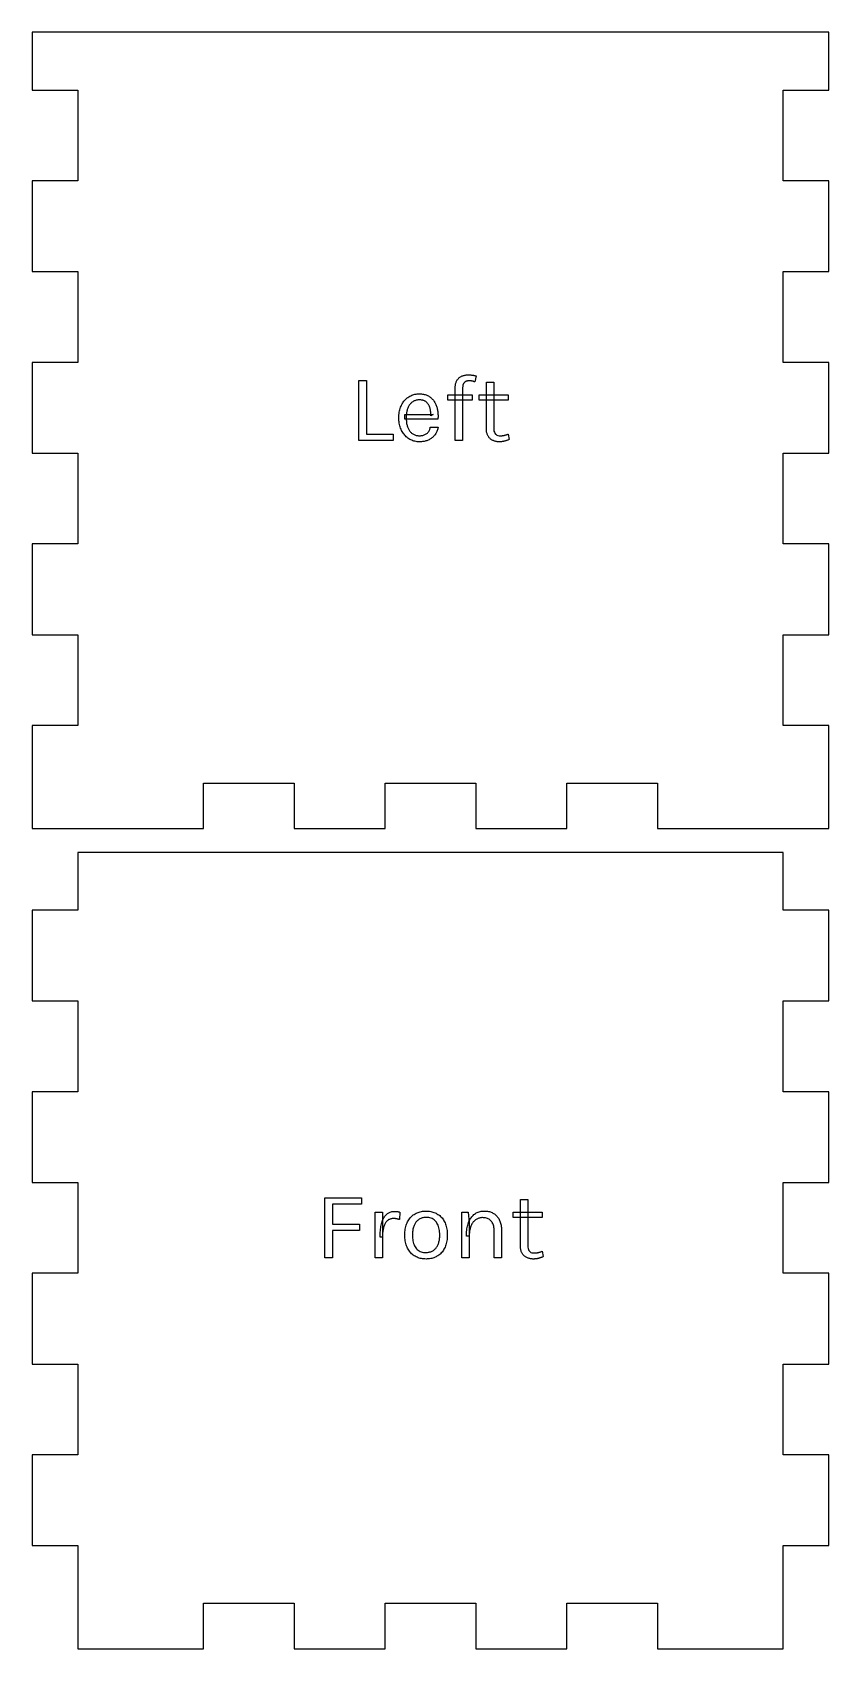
# Model space of a CAD drawing. Header units: millimetres. Extents: x 0 to 306, y 0 to 203.
# Drawn here: x 0 to 100, y 0 to 203 of the extents above; entities that cross this region are included whole.
import ezdxf

# ---------------------------------------------------------------- set-up
doc = ezdxf.new("R2010")
doc.units = ezdxf.units.MM
doc.layers.get('0').update_dxf_attribs({"linetype": 'CONTINUOUS'})

msp = doc.modelspace()

# ---------------------------------------------------------------- linework, layer by layer
for p, q in [((5.7, 203), (0, 203)), ((0, 203), (0, 195.75)), ((94.3, 203), (5.7, 203)), ((100, 203), (94.3, 203)), ((100, 195.75), (100, 203)), ((0, 195.75), (5.7, 195.75)), ((5.7, 195.75), (5.7, 184.35)), ((94.3, 184.35), (94.3, 195.75)), ((94.3, 195.75), (100, 195.75)), ((5.7, 184.35), (0, 184.35)), ((0, 184.35), (0, 172.949)), ((100, 184.35), (94.3, 184.35)), ((100, 172.949), (100, 184.35)), ((0, 172.949), (5.7, 172.949)), ((5.7, 172.949), (5.7, 161.55)), ((94.3, 161.55), (94.3, 172.949)), ((94.3, 172.949), (100, 172.949)), ((5.7, 161.55), (0, 161.55)), ((0, 161.55), (0, 150.149)), ((100, 161.55), (94.3, 161.55)), ((100, 150.149), (100, 161.55)), ((41.015, 159.252), (41.951, 159.252)), ((41.015, 151.716), (41.015, 159.252)), ((41.015, 159.252), (41.015, 159.252)), ((41.951, 159.252), (41.951, 152.532)), ((53.099, 158.34), (53.101, 158.452)), ((53.099, 151.716), (53.099, 158.34)), ((53.101, 158.452), (53.108, 158.559)), ((53.108, 158.559), (53.119, 158.663)), ((53.119, 158.663), (53.134, 158.762)), ((53.134, 158.762), (53.154, 158.858)), ((53.154, 158.858), (53.178, 158.949)), ((53.178, 158.949), (53.206, 159.036)), ((53.206, 159.036), (53.239, 159.119)), ((53.239, 159.119), (53.276, 159.198)), ((53.276, 159.198), (53.318, 159.273)), ((53.318, 159.273), (53.363, 159.343)), ((53.363, 159.343), (53.412, 159.41)), ((53.412, 159.41), (53.463, 159.473)), ((53.463, 159.473), (53.517, 159.533)), ((53.517, 159.533), (53.575, 159.588)), ((53.575, 159.588), (53.635, 159.64)), ((53.635, 159.64), (53.698, 159.688)), ((53.698, 159.688), (53.764, 159.732)), ((53.764, 159.732), (53.834, 159.773)), ((53.834, 159.773), (53.906, 159.81)), ((53.906, 159.81), (53.981, 159.843)), ((53.981, 159.843), (54.057, 159.872)), ((54.036, 158.4), (54.035, 158.328)), ((54.04, 158.469), (54.036, 158.4)), ((54.046, 158.535), (54.04, 158.469)), ((54.055, 158.597), (54.046, 158.535)), ((54.066, 158.656), (54.055, 158.597)), ((54.057, 159.872), (54.135, 159.898)), ((54.08, 158.711), (54.066, 158.656)), ((54.097, 158.763), (54.08, 158.711)), ((54.116, 158.811), (54.097, 158.763)), ((54.137, 158.856), (54.116, 158.811)), ((54.135, 159.898), (54.215, 159.921)), ((54.161, 158.898), (54.137, 158.856)), ((54.187, 158.936), (54.161, 158.898)), ((54.214, 158.972), (54.187, 158.936)), ((54.243, 159.005), (54.214, 158.972)), ((54.215, 159.921), (54.297, 159.94)), ((54.272, 159.036), (54.243, 159.005)), ((54.303, 159.064), (54.272, 159.036)), ((54.297, 159.94), (54.38, 159.956)), ((54.336, 159.09), (54.303, 159.064)), ((54.37, 159.113), (54.336, 159.09)), ((54.405, 159.134), (54.37, 159.113)), ((54.38, 159.956), (54.465, 159.968)), ((54.441, 159.152), (54.405, 159.134)), ((54.479, 159.168), (54.441, 159.152)), ((54.465, 159.968), (54.552, 159.977)), ((54.517, 159.181), (54.479, 159.168)), ((54.556, 159.194), (54.517, 159.181)), ((54.552, 159.977), (54.641, 159.982)), ((54.594, 159.204), (54.556, 159.194)), ((54.633, 159.214), (54.594, 159.204)), ((54.671, 159.222), (54.633, 159.214)), ((54.641, 159.982), (54.731, 159.984)), ((54.709, 159.228), (54.671, 159.222)), ((54.748, 159.233), (54.709, 159.228)), ((54.731, 159.984), (54.731, 159.984)), ((54.731, 159.984), (54.78, 159.983)), ((54.786, 159.237), (54.748, 159.233)), ((54.78, 159.983), (54.83, 159.982)), ((54.825, 159.239), (54.786, 159.237)), ((54.863, 159.24), (54.825, 159.239)), ((54.83, 159.982), (54.879, 159.98)), ((54.896, 159.239), (54.863, 159.24)), ((54.863, 159.24), (54.863, 159.24)), ((54.879, 159.98), (54.929, 159.978)), ((54.928, 159.238), (54.896, 159.239)), ((54.962, 159.236), (54.928, 159.238)), ((54.929, 159.978), (54.979, 159.975)), ((54.995, 159.234), (54.962, 159.236)), ((54.979, 159.975), (55.029, 159.971)), ((55.029, 159.231), (54.995, 159.234)), ((55.029, 159.971), (55.08, 159.966)), ((55.063, 159.227), (55.029, 159.231)), ((55.097, 159.222), (55.063, 159.227)), ((55.08, 159.966), (55.13, 159.961)), ((55.132, 159.217), (55.097, 159.222)), ((55.13, 159.961), (55.181, 159.954)), ((55.167, 159.21), (55.132, 159.217)), ((55.202, 159.204), (55.167, 159.21)), ((55.181, 159.954), (55.232, 159.948)), ((55.237, 159.196), (55.202, 159.204)), ((55.232, 159.948), (55.283, 159.94)), ((55.273, 159.188), (55.237, 159.196)), ((55.308, 159.179), (55.273, 159.188)), ((55.283, 159.94), (55.334, 159.932)), ((55.344, 159.169), (55.308, 159.179)), ((55.334, 159.932), (55.385, 159.923)), ((55.38, 159.159), (55.344, 159.169)), ((55.415, 159.147), (55.38, 159.159)), ((55.385, 159.923), (55.436, 159.913)), ((55.451, 159.136), (55.415, 159.147)), ((55.436, 159.913), (55.486, 159.903)), ((55.487, 159.123), (55.451, 159.136)), ((55.486, 159.903), (55.537, 159.891)), ((55.523, 159.11), (55.487, 159.123)), ((55.559, 159.096), (55.523, 159.11)), ((55.537, 159.891), (55.588, 159.88)), ((55.739, 159.84), (55.559, 159.096)), ((55.588, 159.88), (55.638, 159.867)), ((55.638, 159.867), (55.689, 159.854)), ((55.689, 159.854), (55.739, 159.84)), ((55.739, 159.84), (55.739, 159.84)), ((57.017, 153.192), (57.017, 159.048)), ((57.017, 159.048), (57.941, 159.048)), ((57.941, 159.048), (57.941, 153.216)), ((46.361, 156.192), (46.431, 156.324)), ((46.431, 156.324), (46.505, 156.45)), ((46.505, 156.45), (46.585, 156.57)), ((46.585, 156.57), (46.67, 156.684)), ((46.67, 156.684), (46.759, 156.791)), ((46.759, 156.791), (46.854, 156.892)), ((46.854, 156.892), (46.953, 156.986)), ((46.953, 156.986), (47.058, 157.075)), ((47.058, 157.075), (47.167, 157.157)), ((47.167, 157.157), (47.282, 157.233)), ((47.282, 157.233), (47.401, 157.302)), ((47.401, 157.302), (47.523, 157.363)), ((47.499, 156.372), (47.437, 156.304)), ((47.564, 156.438), (47.499, 156.372)), ((47.523, 157.363), (47.648, 157.418)), ((47.632, 156.499), (47.564, 156.438)), ((47.705, 156.558), (47.632, 156.499)), ((47.648, 157.418), (47.776, 157.465)), ((47.781, 156.611), (47.705, 156.558)), ((47.776, 157.465), (47.908, 157.505)), ((47.861, 156.659), (47.781, 156.611)), ((47.944, 156.701), (47.861, 156.659)), ((47.908, 157.505), (48.043, 157.538)), ((48.031, 156.738), (47.944, 156.701)), ((48.122, 156.769), (48.031, 156.738)), ((48.043, 157.538), (48.182, 157.563)), ((48.216, 156.794), (48.122, 156.769)), ((48.182, 157.563), (48.324, 157.581)), ((48.314, 156.814), (48.216, 156.794)), ((48.415, 156.828), (48.314, 156.814)), ((48.324, 157.581), (48.469, 157.592)), ((48.52, 156.837), (48.415, 156.828)), ((48.469, 157.592), (48.617, 157.596)), ((48.629, 156.84), (48.52, 156.837)), ((48.617, 157.596), (48.617, 157.596)), ((48.617, 157.596), (48.746, 157.593)), ((48.715, 156.838), (48.629, 156.84)), ((48.629, 156.84), (48.629, 156.84)), ((48.798, 156.832), (48.715, 156.838)), ((48.746, 157.593), (48.871, 157.585)), ((48.878, 156.823), (48.798, 156.832)), ((48.871, 157.585), (48.992, 157.572)), ((48.954, 156.811), (48.878, 156.823)), ((49.028, 156.795), (48.954, 156.811)), ((48.992, 157.572), (49.109, 157.553)), ((49.098, 156.775), (49.028, 156.795)), ((49.166, 156.751), (49.098, 156.775)), ((49.109, 157.553), (49.223, 157.53)), ((49.23, 156.724), (49.166, 156.751)), ((49.223, 157.53), (49.333, 157.501)), ((49.291, 156.694), (49.23, 156.724)), ((49.349, 156.66), (49.291, 156.694)), ((49.333, 157.501), (49.439, 157.466)), ((49.404, 156.622), (49.349, 156.66)), ((49.457, 156.583), (49.404, 156.622)), ((49.439, 157.466), (49.541, 157.427)), ((49.507, 156.541), (49.457, 156.583)), ((49.554, 156.497), (49.507, 156.541)), ((49.541, 157.427), (49.639, 157.382)), ((49.599, 156.45), (49.554, 156.497)), ((49.642, 156.401), (49.599, 156.45)), ((49.639, 157.382), (49.733, 157.332)), ((49.682, 156.35), (49.642, 156.401)), ((49.72, 156.297), (49.682, 156.35)), ((49.733, 157.332), (49.824, 157.277)), ((49.824, 157.277), (49.911, 157.219)), ((49.911, 157.219), (49.994, 157.156)), ((49.994, 157.156), (50.074, 157.091)), ((50.074, 157.091), (50.15, 157.021)), ((50.15, 157.021), (50.223, 156.948)), ((50.223, 156.948), (50.292, 156.871)), ((50.292, 156.871), (50.357, 156.79)), ((50.357, 156.79), (50.419, 156.706)), ((50.419, 156.706), (50.477, 156.618)), ((50.477, 156.618), (50.532, 156.526)), ((50.532, 156.526), (50.583, 156.433)), ((50.583, 156.433), (50.631, 156.337)), ((50.631, 156.337), (50.675, 156.239)), ((52.163, 156.804), (52.163, 157.452)), ((52.163, 157.452), (55.223, 157.452)), ((55.223, 156.804), (52.163, 156.804)), ((54.035, 158.328), (54.035, 158.328)), ((54.035, 158.328), (54.035, 151.716)), ((55.223, 157.452), (55.223, 156.804)), ((55.223, 156.804), (55.223, 156.804)), ((56.093, 156.804), (56.093, 157.452)), ((56.093, 157.452), (59.753, 157.452)), ((59.753, 156.804), (56.093, 156.804)), ((59.753, 157.452), (59.753, 156.804)), ((59.753, 156.804), (59.753, 156.804)), ((46.025, 154.572), (46.028, 154.757)), ((46.028, 154.397), (46.025, 154.572)), ((46.025, 154.572), (46.025, 154.572)), ((46.028, 154.757), (46.038, 154.938)), ((46.039, 154.227), (46.028, 154.397)), ((46.038, 154.938), (46.055, 155.113)), ((46.055, 155.113), (46.079, 155.283)), ((46.079, 155.283), (46.109, 155.448)), ((46.109, 155.448), (46.146, 155.607)), ((46.146, 155.607), (46.19, 155.761)), ((46.19, 155.761), (46.24, 155.91)), ((46.24, 155.91), (46.297, 156.053)), ((46.297, 156.053), (46.361, 156.192)), ((46.781, 154.428), (46.781, 155.004)), ((46.781, 155.004), (50.315, 155.004)), ((50.933, 154.428), (46.781, 154.428)), ((46.963, 154.93), (46.961, 154.824)), ((46.961, 154.824), (46.961, 154.824)), ((46.961, 154.824), (46.961, 154.44)), ((46.961, 154.44), (46.963, 154.321)), ((46.968, 155.034), (46.963, 154.93)), ((46.963, 154.321), (46.968, 154.205)), ((46.978, 155.137), (46.968, 155.034)), ((46.991, 155.239), (46.978, 155.137)), ((47.008, 155.339), (46.991, 155.239)), ((47.028, 155.437), (47.008, 155.339)), ((47.052, 155.534), (47.028, 155.437)), ((47.08, 155.63), (47.052, 155.534)), ((47.112, 155.724), (47.08, 155.63)), ((47.147, 155.817), (47.112, 155.724)), ((47.186, 155.907), (47.147, 155.817)), ((47.229, 155.993), (47.186, 155.907)), ((47.275, 156.076), (47.229, 155.993)), ((47.326, 156.155), (47.275, 156.076)), ((47.38, 156.231), (47.326, 156.155)), ((47.437, 156.304), (47.38, 156.231)), ((49.755, 156.241), (49.72, 156.297)), ((49.787, 156.183), (49.755, 156.241)), ((49.817, 156.123), (49.787, 156.183)), ((49.845, 156.062), (49.817, 156.123)), ((49.872, 155.999), (49.845, 156.062)), ((49.896, 155.936), (49.872, 155.999)), ((49.918, 155.871), (49.896, 155.936)), ((49.939, 155.806), (49.918, 155.871)), ((49.957, 155.739), (49.939, 155.806)), ((49.973, 155.671), (49.957, 155.739)), ((49.988, 155.602), (49.973, 155.671)), ((50, 155.532), (49.988, 155.602)), ((50.011, 155.461), (50, 155.532)), ((50.02, 155.39), (50.011, 155.461)), ((50.027, 155.319), (50.02, 155.39)), ((50.034, 155.248), (50.027, 155.319)), ((50.038, 155.178), (50.034, 155.248)), ((50.041, 155.107), (50.038, 155.178)), ((50.315, 155.004), (50.039, 154.824)), ((50.039, 154.824), (50.042, 154.894)), ((50.043, 155.036), (50.041, 155.107)), ((50.042, 154.894), (50.043, 154.965)), ((50.043, 154.965), (50.043, 155.036)), ((50.675, 156.239), (50.716, 156.138)), ((50.716, 156.138), (50.754, 156.035)), ((50.754, 156.035), (50.788, 155.93)), ((50.788, 155.93), (50.819, 155.823)), ((50.819, 155.823), (50.846, 155.713)), ((50.846, 155.713), (50.87, 155.601)), ((50.87, 155.601), (50.891, 155.487)), ((50.891, 155.487), (50.908, 155.372)), ((50.908, 155.372), (50.922, 155.257)), ((50.922, 155.257), (50.933, 155.141)), ((50.933, 155.141), (50.941, 155.024)), ((50.941, 154.548), (50.933, 154.428)), ((50.933, 154.428), (50.933, 154.428)), ((50.941, 155.024), (50.946, 154.906)), ((50.946, 154.668), (50.941, 154.548)), ((50.946, 154.906), (50.947, 154.788)), ((50.947, 154.788), (50.946, 154.668)), ((41.951, 152.532), (45.311, 152.532)), ((45.311, 152.532), (45.311, 151.716)), ((46.056, 154.061), (46.039, 154.227)), ((46.079, 153.899), (46.056, 154.061)), ((46.11, 153.741), (46.079, 153.899)), ((46.147, 153.587), (46.11, 153.741)), ((46.191, 153.437), (46.147, 153.587)), ((46.242, 153.291), (46.191, 153.437)), ((46.3, 153.149), (46.242, 153.291)), ((46.364, 153.012), (46.3, 153.149)), ((46.434, 152.879), (46.364, 153.012)), ((46.509, 152.752), (46.434, 152.879)), ((46.59, 152.632), (46.509, 152.752)), ((46.675, 152.517), (46.59, 152.632)), ((46.764, 152.408), (46.675, 152.517)), ((46.859, 152.305), (46.764, 152.408)), ((46.959, 152.208), (46.859, 152.305)), ((46.968, 154.205), (46.977, 154.091)), ((46.977, 154.091), (46.99, 153.98)), ((46.99, 153.98), (47.007, 153.871)), ((47.007, 153.871), (47.027, 153.765)), ((47.027, 153.765), (47.051, 153.661)), ((47.051, 153.661), (47.078, 153.56)), ((47.078, 153.56), (47.109, 153.462)), ((47.109, 153.462), (47.144, 153.366)), ((47.144, 153.366), (47.182, 153.273)), ((47.182, 153.273), (47.225, 153.184)), ((47.225, 153.184), (47.27, 153.099)), ((47.27, 153.099), (47.32, 153.018)), ((47.32, 153.018), (47.373, 152.941)), ((47.373, 152.941), (47.429, 152.868)), ((47.429, 152.868), (47.49, 152.799)), ((47.49, 152.799), (47.554, 152.734)), ((47.554, 152.734), (47.622, 152.673)), ((47.622, 152.673), (47.693, 152.616)), ((47.693, 152.616), (47.768, 152.563)), ((47.768, 152.563), (47.847, 152.516)), ((47.847, 152.516), (47.93, 152.475)), ((47.93, 152.475), (48.017, 152.439)), ((48.017, 152.439), (48.107, 152.409)), ((48.107, 152.409), (48.201, 152.384)), ((48.201, 152.384), (48.299, 152.364)), ((48.299, 152.364), (48.401, 152.351)), ((48.401, 152.351), (48.507, 152.342)), ((48.507, 152.342), (48.617, 152.34)), ((48.617, 152.34), (48.727, 152.342)), ((48.617, 152.34), (48.617, 152.34)), ((48.727, 152.342), (48.832, 152.35)), ((48.832, 152.35), (48.934, 152.364)), ((48.934, 152.364), (49.032, 152.383)), ((49.032, 152.383), (49.126, 152.407)), ((49.126, 152.407), (49.215, 152.437)), ((49.215, 152.437), (49.301, 152.472)), ((49.301, 152.472), (49.383, 152.512)), ((49.383, 152.512), (49.461, 152.558)), ((49.461, 152.558), (49.535, 152.61)), ((49.535, 152.61), (49.604, 152.666)), ((49.604, 152.666), (49.668, 152.728)), ((49.668, 152.728), (49.726, 152.795)), ((49.726, 152.795), (49.778, 152.867)), ((49.778, 152.867), (49.825, 152.944)), ((49.825, 152.944), (49.865, 153.026)), ((49.865, 153.026), (49.901, 153.114)), ((49.901, 153.114), (49.931, 153.207)), ((49.931, 153.207), (49.955, 153.305)), ((49.955, 153.305), (49.973, 153.408)), ((49.973, 153.408), (49.973, 153.408)), ((49.973, 153.408), (50.945, 153.408)), ((50.403, 152.27), (50.331, 152.197)), ((50.472, 152.346), (50.403, 152.27)), ((50.537, 152.427), (50.472, 152.346)), ((50.598, 152.51), (50.537, 152.427)), ((50.655, 152.597), (50.598, 152.51)), ((50.707, 152.688), (50.655, 152.597)), ((50.755, 152.781), (50.707, 152.688)), ((50.798, 152.877), (50.755, 152.781)), ((50.837, 152.977), (50.798, 152.877)), ((50.87, 153.08), (50.837, 152.977)), ((50.9, 153.186), (50.87, 153.08)), ((50.925, 153.295), (50.9, 153.186)), ((50.945, 153.408), (50.925, 153.295)), ((57.019, 153.085), (57.017, 153.192)), ((57.017, 153.192), (57.017, 153.192)), ((57.026, 152.983), (57.019, 153.085)), ((57.036, 152.884), (57.026, 152.983)), ((57.052, 152.788), (57.036, 152.884)), ((57.071, 152.697), (57.052, 152.788)), ((57.095, 152.608), (57.071, 152.697)), ((57.123, 152.524), (57.095, 152.608)), ((57.155, 152.443), (57.123, 152.524)), ((57.192, 152.365), (57.155, 152.443)), ((57.233, 152.292), (57.192, 152.365)), ((57.278, 152.221), (57.233, 152.292)), ((57.941, 153.216), (57.949, 153.047)), ((57.949, 153.047), (57.974, 152.896)), ((57.974, 152.896), (58.016, 152.763)), ((58.016, 152.763), (58.073, 152.647)), ((58.073, 152.647), (58.148, 152.55)), ((58.148, 152.55), (58.239, 152.47)), ((58.239, 152.47), (58.347, 152.408)), ((58.347, 152.408), (58.471, 152.363)), ((58.471, 152.363), (58.612, 152.336)), ((58.612, 152.336), (58.769, 152.328)), ((58.769, 152.328), (58.769, 152.328)), ((58.769, 152.328), (58.818, 152.328)), ((58.818, 152.328), (58.867, 152.33)), ((58.867, 152.33), (58.915, 152.332)), ((58.915, 152.332), (58.963, 152.336)), ((58.963, 152.336), (59.011, 152.341)), ((59.011, 152.341), (59.059, 152.347)), ((59.059, 152.347), (59.106, 152.354)), ((59.106, 152.354), (59.153, 152.362)), ((59.153, 152.362), (59.2, 152.371)), ((59.2, 152.371), (59.246, 152.382)), ((59.246, 152.382), (59.293, 152.393)), ((59.293, 152.393), (59.341, 152.405)), ((59.341, 152.405), (59.39, 152.419)), ((59.39, 152.419), (59.44, 152.433)), ((59.44, 152.433), (59.491, 152.449)), ((59.491, 152.449), (59.544, 152.466)), ((59.544, 152.466), (59.597, 152.484)), ((59.597, 152.484), (59.652, 152.503)), ((59.652, 152.503), (59.708, 152.523)), ((59.708, 152.523), (59.765, 152.544)), ((59.765, 152.544), (59.765, 152.544)), ((59.765, 152.544), (59.897, 151.872)), ((45.311, 151.716), (41.015, 151.716)), ((47.064, 152.117), (46.959, 152.208)), ((47.173, 152.032), (47.064, 152.117)), ((47.288, 151.953), (47.173, 152.032)), ((47.407, 151.88), (47.288, 151.953)), ((47.528, 151.815), (47.407, 151.88)), ((47.653, 151.758), (47.528, 151.815)), ((47.781, 151.709), (47.653, 151.758)), ((47.913, 151.667), (47.781, 151.709)), ((48.047, 151.633), (47.913, 151.667)), ((48.185, 151.606), (48.047, 151.633)), ((48.326, 151.587), (48.185, 151.606)), ((48.47, 151.575), (48.326, 151.587)), ((48.617, 151.572), (48.47, 151.575)), ((48.739, 151.574), (48.617, 151.572)), ((48.617, 151.572), (48.617, 151.572)), ((48.617, 151.572), (48.617, 151.572)), ((48.859, 151.58), (48.739, 151.574)), ((48.976, 151.592), (48.859, 151.58)), ((49.091, 151.607), (48.976, 151.592)), ((49.203, 151.627), (49.091, 151.607)), ((49.313, 151.652), (49.203, 151.627)), ((49.42, 151.68), (49.313, 151.652)), ((49.525, 151.714), (49.42, 151.68)), ((49.627, 151.751), (49.525, 151.714)), ((49.727, 151.794), (49.627, 151.751)), ((49.824, 151.84), (49.727, 151.794)), ((49.917, 151.89), (49.824, 151.84)), ((50.007, 151.944), (49.917, 151.89)), ((50.093, 152.001), (50.007, 151.944)), ((50.175, 152.063), (50.093, 152.001)), ((50.255, 152.128), (50.175, 152.063)), ((50.331, 152.197), (50.255, 152.128)), ((54.035, 151.716), (53.099, 151.716)), ((54.035, 151.716), (54.035, 151.716)), ((57.326, 152.155), (57.278, 152.221)), ((57.377, 152.092), (57.326, 152.155)), ((57.431, 152.032), (57.377, 152.092)), ((57.488, 151.977), (57.431, 152.032)), ((57.548, 151.924), (57.488, 151.977)), ((57.612, 151.876), (57.548, 151.924)), ((57.678, 151.831), (57.612, 151.876)), ((57.748, 151.789), (57.678, 151.831)), ((57.821, 151.752), (57.748, 151.789)), ((57.896, 151.717), (57.821, 151.752)), ((57.974, 151.687), (57.896, 151.717)), ((58.053, 151.66), (57.974, 151.687)), ((58.134, 151.636), (58.053, 151.66)), ((58.217, 151.617), (58.134, 151.636)), ((58.302, 151.6), (58.217, 151.617)), ((58.389, 151.588), (58.302, 151.6)), ((58.478, 151.579), (58.389, 151.588)), ((58.568, 151.573), (58.478, 151.579)), ((58.661, 151.572), (58.568, 151.573)), ((58.661, 151.572), (58.661, 151.572)), ((58.726, 151.572), (58.661, 151.572)), ((58.661, 151.572), (58.661, 151.572)), ((58.79, 151.575), (58.726, 151.572)), ((58.854, 151.579), (58.79, 151.575)), ((58.917, 151.585), (58.854, 151.579)), ((58.98, 151.593), (58.917, 151.585)), ((59.042, 151.602), (58.98, 151.593)), ((59.104, 151.613), (59.042, 151.602)), ((59.166, 151.625), (59.104, 151.613)), ((59.227, 151.64), (59.166, 151.625)), ((59.288, 151.656), (59.227, 151.64)), ((59.349, 151.673), (59.288, 151.656)), ((59.409, 151.691), (59.349, 151.673)), ((59.47, 151.71), (59.409, 151.691)), ((59.531, 151.73), (59.47, 151.71)), ((59.592, 151.752), (59.531, 151.73)), ((59.653, 151.774), (59.592, 151.752)), ((59.714, 151.797), (59.653, 151.774)), ((59.775, 151.821), (59.714, 151.797)), ((59.836, 151.846), (59.775, 151.821)), ((59.897, 151.872), (59.836, 151.846)), ((0, 150.149), (5.7, 150.149)), ((5.7, 150.149), (5.7, 138.75)), ((94.3, 138.75), (94.3, 150.149)), ((94.3, 150.149), (100, 150.149)), ((5.7, 138.75), (0, 138.75)), ((0, 138.75), (0, 127.35)), ((100, 138.75), (94.3, 138.75)), ((100, 127.35), (100, 138.75)), ((0, 127.35), (5.7, 127.35)), ((5.7, 127.35), (5.7, 115.949)), ((94.3, 115.949), (94.3, 127.35)), ((94.3, 127.35), (100, 127.35)), ((5.7, 115.949), (0, 115.949)), ((0, 115.949), (0, 108.699)), ((100, 115.949), (94.3, 115.949)), ((100, 108.699), (100, 115.949)), ((0, 108.699), (0, 103)), ((21.5, 103), (21.5, 108.699)), ((21.5, 108.699), (32.9, 108.699)), ((32.9, 108.699), (32.9, 103)), ((44.3, 103), (44.3, 108.699)), ((44.3, 108.699), (55.7, 108.699)), ((55.7, 108.699), (55.7, 103)), ((67.1, 103), (67.1, 108.699)), ((67.1, 108.699), (78.5, 108.699)), ((78.5, 108.699), (78.5, 103)), ((100, 103), (100, 108.699)), ((0, 103), (5.7, 103)), ((5.7, 103), (21.5, 103)), ((32.9, 103), (44.3, 103)), ((55.7, 103), (67.1, 103)), ((78.5, 103), (94.3, 103)), ((94.3, 103), (100, 103)), ((94.3, 100), (5.7, 100)), ((5.7, 100), (5.7, 92.75)), ((94.3, 92.75), (94.3, 100)), ((5.7, 92.75), (0, 92.75)), ((0, 92.75), (0, 81.35)), ((100, 92.75), (94.3, 92.75)), ((100, 81.35), (100, 92.75)), ((0, 81.35), (5.7, 81.35)), ((5.7, 81.35), (5.7, 69.949)), ((94.3, 69.949), (94.3, 81.35)), ((94.3, 81.35), (100, 81.35)), ((5.7, 69.949), (0, 69.949)), ((0, 69.949), (0, 58.55)), ((100, 69.949), (94.3, 69.949)), ((100, 58.55), (100, 69.949)), ((0, 58.55), (5.7, 58.55)), ((5.7, 58.55), (5.7, 47.149)), ((94.3, 47.149), (94.3, 58.55)), ((94.3, 58.55), (100, 58.55)), ((36.743, 49.082), (36.743, 56.618)), ((36.743, 56.618), (41.327, 56.618)), ((41.327, 55.814), (37.679, 55.814)), ((37.679, 55.814), (37.679, 53.306)), ((41.327, 56.618), (41.327, 55.814)), ((43.031, 49.082), (43.031, 54.83)), ((43.031, 54.83), (43.967, 54.83)), ((43.967, 54.83), (43.967, 49.082)), ((44.856, 54.797), (44.953, 54.836)), ((44.953, 54.836), (45.054, 54.868)), ((45.054, 54.868), (45.158, 54.893)), ((45.158, 54.893), (45.265, 54.911)), ((45.265, 54.911), (45.376, 54.922)), ((45.376, 54.922), (45.491, 54.926)), ((45.491, 54.926), (45.491, 54.926)), ((45.491, 54.926), (45.529, 54.925)), ((45.529, 54.925), (45.566, 54.925)), ((45.566, 54.925), (45.603, 54.923)), ((45.603, 54.923), (45.639, 54.921)), ((45.639, 54.921), (45.675, 54.919)), ((45.675, 54.919), (45.71, 54.916)), ((45.71, 54.916), (45.744, 54.912)), ((45.744, 54.912), (45.777, 54.908)), ((45.777, 54.908), (45.81, 54.904)), ((45.81, 54.904), (45.842, 54.899)), ((45.842, 54.899), (45.874, 54.893)), ((45.874, 54.893), (45.906, 54.887)), ((45.906, 54.887), (45.938, 54.88)), ((45.938, 54.88), (45.97, 54.873)), ((45.97, 54.873), (46.002, 54.865)), ((46.002, 54.865), (46.034, 54.856)), ((46.034, 54.856), (46.066, 54.848)), ((46.066, 54.848), (46.098, 54.838)), ((46.098, 54.838), (46.131, 54.828)), ((46.163, 54.818), (46.103, 53.894)), ((46.131, 54.828), (46.163, 54.818)), ((46.163, 54.818), (46.163, 54.818)), ((48.445, 54.794), (48.578, 54.838)), ((48.578, 54.838), (48.714, 54.876)), ((48.714, 54.876), (48.853, 54.907)), ((48.853, 54.907), (48.996, 54.931)), ((48.996, 54.931), (49.142, 54.948)), ((49.142, 54.948), (49.292, 54.958)), ((49.292, 54.958), (49.445, 54.962)), ((49.445, 54.962), (49.445, 54.962)), ((49.445, 54.962), (49.597, 54.958)), ((49.597, 54.958), (49.746, 54.948)), ((49.746, 54.948), (49.891, 54.931)), ((49.891, 54.931), (50.033, 54.907)), ((50.033, 54.907), (50.172, 54.876)), ((50.172, 54.876), (50.307, 54.838)), ((50.307, 54.838), (50.439, 54.794)), ((53.927, 49.082), (53.927, 54.818)), ((53.927, 54.818), (54.731, 54.818)), ((54.731, 54.818), (54.863, 53.498)), ((55.862, 54.778), (55.979, 54.827)), ((55.979, 54.827), (56.1, 54.868)), ((56.1, 54.868), (56.225, 54.902)), ((56.225, 54.902), (56.355, 54.928)), ((56.355, 54.928), (56.489, 54.947)), ((56.489, 54.947), (56.628, 54.958)), ((56.628, 54.958), (56.771, 54.962)), ((56.771, 54.962), (56.771, 54.962)), ((56.771, 54.962), (56.905, 54.959)), ((56.905, 54.959), (57.034, 54.949)), ((57.034, 54.949), (57.16, 54.934)), ((57.16, 54.934), (57.282, 54.913)), ((57.282, 54.913), (57.4, 54.886)), ((57.4, 54.886), (57.514, 54.853)), ((57.514, 54.853), (57.625, 54.813)), ((57.625, 54.813), (57.731, 54.768)), ((60.365, 54.17), (60.365, 54.818)), ((60.365, 54.818), (64.025, 54.818)), ((61.289, 50.558), (61.289, 56.414)), ((61.289, 56.414), (62.213, 56.414)), ((62.213, 56.414), (62.213, 50.582)), ((64.025, 54.818), (64.025, 54.17)), ((37.679, 53.306), (41.075, 53.306)), ((41.075, 53.306), (41.075, 52.502)), ((43.731, 52.673), (43.755, 52.851)), ((43.755, 52.851), (43.782, 53.022)), ((43.782, 53.022), (43.813, 53.185)), ((43.813, 53.185), (43.849, 53.34)), ((43.849, 53.34), (43.889, 53.489)), ((43.889, 53.489), (43.933, 53.63)), ((43.933, 53.63), (43.981, 53.763)), ((43.981, 53.763), (44.033, 53.889)), ((44.033, 53.889), (44.088, 54.008)), ((44.081, 52.808), (44.057, 52.697)), ((44.108, 52.916), (44.081, 52.808)), ((44.088, 54.008), (44.148, 54.12)), ((44.138, 53.019), (44.108, 52.916)), ((44.171, 53.117), (44.138, 53.019)), ((44.148, 54.12), (44.211, 54.224)), ((44.208, 53.211), (44.171, 53.117)), ((44.248, 53.3), (44.208, 53.211)), ((44.211, 54.224), (44.279, 54.321)), ((44.292, 53.384), (44.248, 53.3)), ((44.279, 54.321), (44.35, 54.411)), ((44.339, 53.464), (44.292, 53.384)), ((44.389, 53.539), (44.339, 53.464)), ((44.35, 54.411), (44.425, 54.494)), ((44.443, 53.609), (44.389, 53.539)), ((44.425, 54.494), (44.504, 54.569)), ((44.5, 53.674), (44.443, 53.609)), ((44.561, 53.735), (44.5, 53.674)), ((44.504, 54.569), (44.587, 54.636)), ((44.625, 53.79), (44.561, 53.735)), ((44.587, 54.636), (44.673, 54.697)), ((44.694, 53.839), (44.625, 53.79)), ((44.673, 54.697), (44.763, 54.751)), ((44.766, 53.883), (44.694, 53.839)), ((44.763, 54.751), (44.856, 54.797)), ((44.842, 53.921), (44.766, 53.883)), ((44.922, 53.953), (44.842, 53.921)), ((45.007, 53.979), (44.922, 53.953)), ((45.095, 53.999), (45.007, 53.979)), ((45.187, 54.014), (45.095, 53.999)), ((45.283, 54.023), (45.187, 54.014)), ((45.383, 54.026), (45.283, 54.023)), ((45.415, 54.025), (45.383, 54.026)), ((45.383, 54.026), (45.383, 54.026)), ((45.447, 54.024), (45.415, 54.025)), ((45.48, 54.022), (45.447, 54.024)), ((45.515, 54.019), (45.48, 54.022)), ((45.55, 54.016), (45.515, 54.019)), ((45.585, 54.012), (45.55, 54.016)), ((45.622, 54.006), (45.585, 54.012)), ((45.659, 54.001), (45.622, 54.006)), ((45.698, 53.994), (45.659, 54.001)), ((45.737, 53.987), (45.698, 53.994)), ((45.776, 53.979), (45.737, 53.987)), ((45.815, 53.97), (45.776, 53.979)), ((45.853, 53.962), (45.815, 53.97)), ((45.891, 53.953), (45.853, 53.962)), ((45.927, 53.944), (45.891, 53.953)), ((45.964, 53.934), (45.927, 53.944)), ((45.999, 53.925), (45.964, 53.934)), ((46.035, 53.915), (45.999, 53.925)), ((46.069, 53.904), (46.035, 53.915)), ((46.103, 53.894), (46.069, 53.904)), ((46.825, 52.69), (46.856, 52.859)), ((46.856, 52.859), (46.894, 53.022)), ((46.894, 53.022), (46.94, 53.178)), ((46.94, 53.178), (46.992, 53.328)), ((46.992, 53.328), (47.051, 53.472)), ((47.051, 53.472), (47.117, 53.609)), ((47.117, 53.609), (47.189, 53.739)), ((47.189, 53.739), (47.266, 53.863)), ((47.266, 53.863), (47.349, 53.981)), ((47.349, 53.981), (47.436, 54.091)), ((47.436, 54.091), (47.529, 54.196)), ((47.529, 54.196), (47.626, 54.294)), ((47.626, 54.294), (47.729, 54.385)), ((47.729, 54.385), (47.837, 54.47)), ((47.827, 52.815), (47.801, 52.702)), ((47.858, 52.923), (47.827, 52.815)), ((47.837, 54.47), (47.95, 54.548)), ((47.892, 53.028), (47.858, 52.923)), ((47.93, 53.129), (47.892, 53.028)), ((47.972, 53.225), (47.93, 53.129)), ((47.95, 54.548), (48.068, 54.62)), ((48.018, 53.317), (47.972, 53.225)), ((48.067, 53.405), (48.018, 53.317)), ((48.121, 53.488), (48.067, 53.405)), ((48.068, 54.62), (48.19, 54.685)), ((48.178, 53.567), (48.121, 53.488)), ((48.238, 53.641), (48.178, 53.567)), ((48.19, 54.685), (48.316, 54.743)), ((48.303, 53.71), (48.238, 53.641)), ((48.371, 53.775), (48.303, 53.71)), ((48.316, 54.743), (48.445, 54.794)), ((48.442, 53.835), (48.371, 53.775)), ((48.518, 53.891), (48.442, 53.835)), ((48.597, 53.941), (48.518, 53.891)), ((48.68, 53.987), (48.597, 53.941)), ((48.766, 54.027), (48.68, 53.987)), ((48.856, 54.061), (48.766, 54.027)), ((48.949, 54.091), (48.856, 54.061)), ((49.046, 54.115), (48.949, 54.091)), ((49.147, 54.134), (49.046, 54.115)), ((49.25, 54.147), (49.147, 54.134)), ((49.358, 54.155), (49.25, 54.147)), ((49.469, 54.158), (49.358, 54.155)), ((49.633, 54.152), (49.469, 54.158)), ((49.469, 54.158), (49.469, 54.158)), ((49.788, 54.134), (49.633, 54.152)), ((49.936, 54.104), (49.788, 54.134)), ((50.075, 54.063), (49.936, 54.104)), ((50.206, 54.01), (50.075, 54.063)), ((50.328, 53.945), (50.206, 54.01)), ((50.442, 53.868), (50.328, 53.945)), ((50.439, 54.794), (50.568, 54.743)), ((50.548, 53.779), (50.442, 53.868)), ((50.646, 53.679), (50.548, 53.779)), ((50.568, 54.743), (50.694, 54.685)), ((50.735, 53.567), (50.646, 53.679)), ((50.694, 54.685), (50.816, 54.62)), ((50.816, 53.444), (50.735, 53.567)), ((50.816, 54.62), (50.934, 54.548)), ((50.888, 53.313), (50.816, 53.444)), ((50.952, 53.173), (50.888, 53.313)), ((50.934, 54.548), (51.047, 54.47)), ((51.008, 53.024), (50.952, 53.173)), ((51.055, 52.867), (51.008, 53.024)), ((51.047, 54.47), (51.155, 54.385)), ((51.093, 52.701), (51.055, 52.867)), ((51.155, 54.385), (51.257, 54.294)), ((51.257, 54.294), (51.355, 54.196)), ((51.355, 54.196), (51.447, 54.091)), ((51.447, 54.091), (51.534, 53.981)), ((51.534, 53.981), (51.616, 53.863)), ((51.616, 53.863), (51.692, 53.739)), ((51.692, 53.739), (51.764, 53.609)), ((51.764, 53.609), (51.83, 53.472)), ((51.83, 53.472), (51.888, 53.328)), ((51.888, 53.328), (51.94, 53.178)), ((51.94, 53.178), (51.985, 53.022)), ((51.985, 53.022), (52.023, 52.859)), ((52.023, 52.859), (52.054, 52.69)), ((54.569, 52.722), (54.598, 52.89)), ((54.598, 52.89), (54.632, 53.052)), ((54.632, 53.052), (54.672, 53.209)), ((54.672, 53.209), (54.717, 53.359)), ((54.717, 53.359), (54.767, 53.504)), ((54.767, 53.504), (54.822, 53.642)), ((54.822, 53.642), (54.882, 53.773)), ((54.863, 53.498), (54.863, 49.082)), ((54.882, 53.773), (54.947, 53.898)), ((54.947, 53.898), (55.017, 54.017)), ((54.994, 52.827), (54.963, 52.712)), ((55.028, 52.938), (54.994, 52.827)), ((55.017, 54.017), (55.092, 54.128)), ((55.067, 53.045), (55.028, 52.938)), ((55.11, 53.147), (55.067, 53.045)), ((55.092, 54.128), (55.171, 54.233)), ((55.156, 53.245), (55.11, 53.147)), ((55.205, 53.338), (55.156, 53.245)), ((55.171, 54.233), (55.256, 54.332)), ((55.258, 53.426), (55.205, 53.338)), ((55.256, 54.332), (55.345, 54.423)), ((55.315, 53.509), (55.258, 53.426)), ((55.374, 53.587), (55.315, 53.509)), ((55.345, 54.423), (55.439, 54.508)), ((55.438, 53.661), (55.374, 53.587)), ((55.505, 53.729), (55.438, 53.661)), ((55.439, 54.508), (55.538, 54.587)), ((55.575, 53.793), (55.505, 53.729)), ((55.538, 54.587), (55.642, 54.658)), ((55.649, 53.852), (55.575, 53.793)), ((55.642, 54.658), (55.75, 54.722)), ((55.726, 53.905), (55.649, 53.852)), ((55.806, 53.953), (55.726, 53.905)), ((55.75, 54.722), (55.862, 54.778)), ((55.888, 53.995), (55.806, 53.953)), ((55.973, 54.032), (55.888, 53.995)), ((56.062, 54.063), (55.973, 54.032)), ((56.152, 54.088), (56.062, 54.063)), ((56.246, 54.108), (56.152, 54.088)), ((56.342, 54.122), (56.246, 54.108)), ((56.441, 54.131), (56.342, 54.122)), ((56.543, 54.134), (56.441, 54.131)), ((56.676, 54.129), (56.543, 54.134)), ((56.543, 54.134), (56.543, 54.134)), ((56.803, 54.116), (56.676, 54.129)), ((56.924, 54.095), (56.803, 54.116)), ((57.04, 54.065), (56.924, 54.095)), ((57.15, 54.026), (57.04, 54.065)), ((57.254, 53.979), (57.15, 54.026)), ((57.353, 53.923), (57.254, 53.979)), ((57.445, 53.859), (57.353, 53.923)), ((57.533, 53.786), (57.445, 53.859)), ((57.614, 53.705), (57.533, 53.786)), ((57.689, 53.615), (57.614, 53.705)), ((57.755, 53.517), (57.689, 53.615)), ((57.731, 54.768), (57.833, 54.716)), ((57.814, 53.412), (57.755, 53.517)), ((57.866, 53.299), (57.814, 53.412)), ((57.833, 54.716), (57.932, 54.659)), ((57.909, 53.177), (57.866, 53.299)), ((57.944, 53.048), (57.909, 53.177)), ((57.932, 54.659), (58.026, 54.595)), ((57.972, 52.911), (57.944, 53.048)), ((57.991, 52.767), (57.972, 52.911)), ((58.026, 54.595), (58.116, 54.527)), ((58.116, 54.527), (58.202, 54.453)), ((58.202, 54.453), (58.282, 54.374)), ((58.282, 54.374), (58.359, 54.29)), ((58.359, 54.29), (58.431, 54.201)), ((58.431, 54.201), (58.498, 54.107)), ((58.498, 54.107), (58.561, 54.007)), ((58.561, 54.007), (58.619, 53.902)), ((58.619, 53.902), (58.673, 53.792)), ((58.673, 53.792), (58.722, 53.677)), ((58.722, 53.677), (58.766, 53.558)), ((58.766, 53.558), (58.805, 53.434)), ((58.805, 53.434), (58.838, 53.307)), ((58.838, 53.307), (58.867, 53.175)), ((58.867, 53.175), (58.89, 53.039)), ((58.89, 53.039), (58.908, 52.899)), ((58.908, 52.899), (58.921, 52.755)), ((64.025, 54.17), (60.365, 54.17)), ((64.025, 54.17), (64.025, 54.17)), ((41.075, 52.502), (37.679, 52.502)), ((37.679, 52.502), (37.679, 49.082)), ((43.679, 51.674), (43.681, 51.888)), ((43.967, 51.674), (43.679, 51.674)), ((43.681, 51.888), (43.687, 52.096)), ((43.687, 52.096), (43.698, 52.296)), ((43.698, 52.296), (43.713, 52.488)), ((43.713, 52.488), (43.731, 52.673)), ((43.968, 51.815), (43.967, 51.674)), ((43.967, 51.674), (43.967, 51.674)), ((43.967, 51.674), (43.967, 51.674)), ((43.973, 51.952), (43.968, 51.815)), ((43.98, 52.085), (43.973, 51.952)), ((43.99, 52.215), (43.98, 52.085)), ((44.002, 52.341), (43.99, 52.215)), ((44.018, 52.463), (44.002, 52.341)), ((44.036, 52.582), (44.018, 52.463)), ((44.057, 52.697), (44.036, 52.582)), ((46.769, 51.95), (46.772, 52.144)), ((46.772, 51.756), (46.769, 51.95)), ((46.769, 51.95), (46.769, 51.95)), ((46.772, 52.144), (46.783, 52.333)), ((46.783, 51.568), (46.772, 51.756)), ((46.783, 52.333), (46.8, 52.515)), ((46.8, 51.387), (46.783, 51.568)), ((46.8, 52.515), (46.825, 52.69)), ((46.825, 51.212), (46.8, 51.387)), ((46.856, 51.044), (46.825, 51.212)), ((46.894, 50.881), (46.856, 51.044)), ((46.94, 50.725), (46.894, 50.881)), ((47.731, 52.085), (47.729, 51.95)), ((47.729, 51.95), (47.729, 51.95)), ((47.729, 51.95), (47.733, 51.751)), ((47.737, 52.216), (47.731, 52.085)), ((47.733, 51.751), (47.746, 51.561)), ((47.747, 52.343), (47.737, 52.216)), ((47.746, 51.561), (47.768, 51.379)), ((47.761, 52.467), (47.747, 52.343)), ((47.779, 52.586), (47.761, 52.467)), ((47.768, 51.379), (47.798, 51.206)), ((47.801, 52.702), (47.779, 52.586)), ((47.798, 51.206), (47.836, 51.041)), ((47.836, 51.041), (47.883, 50.885)), ((47.883, 50.885), (47.939, 50.737)), ((50.918, 50.683), (50.96, 50.78)), ((50.96, 50.78), (50.998, 50.88)), ((50.998, 50.88), (51.032, 50.984)), ((51.032, 50.984), (51.063, 51.092)), ((51.063, 51.092), (51.089, 51.203)), ((51.089, 51.203), (51.111, 51.318)), ((51.123, 52.526), (51.093, 52.701)), ((51.111, 51.318), (51.129, 51.437)), ((51.144, 52.343), (51.123, 52.526)), ((51.129, 51.437), (51.143, 51.56)), ((51.143, 51.56), (51.153, 51.686)), ((51.157, 52.15), (51.144, 52.343)), ((51.153, 51.686), (51.159, 51.816)), ((51.161, 51.95), (51.157, 52.15)), ((51.159, 51.816), (51.161, 51.95)), ((51.161, 51.95), (51.161, 51.95)), ((51.985, 50.881), (51.94, 50.725)), ((52.023, 51.044), (51.985, 50.881)), ((52.054, 51.212), (52.023, 51.044)), ((52.054, 52.69), (52.078, 52.515)), ((52.078, 51.387), (52.054, 51.212)), ((52.078, 52.515), (52.095, 52.333)), ((52.095, 51.568), (52.078, 51.387)), ((52.095, 52.333), (52.106, 52.144)), ((52.106, 51.756), (52.095, 51.568)), ((52.106, 52.144), (52.109, 51.95)), ((52.109, 51.95), (52.106, 51.756)), ((52.109, 51.95), (52.109, 51.95)), ((54.503, 51.794), (54.506, 51.991)), ((54.863, 51.794), (54.503, 51.794)), ((54.506, 51.991), (54.514, 52.183)), ((54.514, 52.183), (54.527, 52.368)), ((54.527, 52.368), (54.545, 52.548)), ((54.545, 52.548), (54.569, 52.722)), ((54.865, 51.937), (54.863, 51.794)), ((54.863, 51.794), (54.863, 51.794)), ((54.871, 52.076), (54.865, 51.937)), ((54.881, 52.211), (54.871, 52.076)), ((54.896, 52.342), (54.881, 52.211)), ((54.914, 52.469), (54.896, 52.342)), ((54.936, 52.592), (54.914, 52.469)), ((54.963, 52.712), (54.936, 52.592)), ((58.003, 52.614), (57.991, 52.767)), ((58.007, 52.454), (58.003, 52.614)), ((58.007, 49.082), (58.007, 52.454)), ((58.921, 52.755), (58.928, 52.606)), ((58.928, 52.606), (58.931, 52.454)), ((58.931, 52.454), (58.931, 52.454)), ((58.931, 52.454), (58.931, 49.082)), ((37.679, 49.082), (36.743, 49.082)), ((37.679, 49.082), (37.679, 49.082)), ((43.967, 49.082), (43.031, 49.082)), ((43.967, 49.082), (43.967, 49.082)), ((46.992, 50.575), (46.94, 50.725)), ((47.051, 50.431), (46.992, 50.575)), ((47.117, 50.294), (47.051, 50.431)), ((47.189, 50.163), (47.117, 50.294)), ((47.266, 50.038), (47.189, 50.163)), ((47.349, 49.92), (47.266, 50.038)), ((47.436, 49.809), (47.349, 49.92)), ((47.529, 49.704), (47.436, 49.809)), ((47.626, 49.606), (47.529, 49.704)), ((47.729, 49.515), (47.626, 49.606)), ((47.837, 49.43), (47.729, 49.515)), ((47.95, 49.351), (47.837, 49.43)), ((47.939, 50.737), (48.004, 50.598)), ((48.068, 49.28), (47.95, 49.351)), ((48.004, 50.598), (48.076, 50.467)), ((48.19, 49.215), (48.068, 49.28)), ((48.076, 50.467), (48.158, 50.345)), ((48.158, 50.345), (48.248, 50.232)), ((48.316, 49.156), (48.19, 49.215)), ((48.248, 50.232), (48.346, 50.132)), ((48.445, 49.105), (48.316, 49.156)), ((48.346, 50.132), (48.452, 50.043)), ((48.578, 49.061), (48.445, 49.105)), ((48.452, 50.043), (48.566, 49.966)), ((48.566, 49.966), (48.688, 49.901)), ((48.714, 49.023), (48.578, 49.061)), ((48.688, 49.901), (48.819, 49.848)), ((48.853, 48.992), (48.714, 49.023)), ((48.819, 49.848), (48.957, 49.807)), ((48.996, 48.968), (48.853, 48.992)), ((48.957, 49.807), (49.104, 49.777)), ((49.142, 48.951), (48.996, 48.968)), ((49.104, 49.777), (49.258, 49.76)), ((49.292, 48.941), (49.142, 48.951)), ((49.258, 49.76), (49.421, 49.754)), ((49.445, 48.938), (49.292, 48.941)), ((49.421, 49.754), (49.531, 49.756)), ((49.421, 49.754), (49.421, 49.754)), ((49.421, 49.754), (49.421, 49.754)), ((49.597, 48.941), (49.445, 48.938)), ((49.445, 48.938), (49.445, 48.938)), ((49.445, 48.938), (49.445, 48.938)), ((49.531, 49.756), (49.637, 49.764)), ((49.746, 48.951), (49.597, 48.941)), ((49.637, 49.764), (49.741, 49.778)), ((49.741, 49.778), (49.841, 49.796)), ((49.891, 48.968), (49.746, 48.951)), ((49.841, 49.796), (49.937, 49.82)), ((50.033, 48.992), (49.891, 48.968)), ((49.937, 49.82), (50.03, 49.85)), ((50.03, 49.85), (50.12, 49.884)), ((50.172, 49.023), (50.033, 48.992)), ((50.12, 49.884), (50.206, 49.924)), ((50.307, 49.061), (50.172, 49.023)), ((50.206, 49.924), (50.289, 49.97)), ((50.289, 49.97), (50.369, 50.021)), ((50.439, 49.105), (50.307, 49.061)), ((50.369, 50.021), (50.445, 50.076)), ((50.568, 49.156), (50.439, 49.105)), ((50.445, 50.076), (50.517, 50.136)), ((50.517, 50.136), (50.586, 50.201)), ((50.694, 49.215), (50.568, 49.156)), ((50.586, 50.201), (50.651, 50.27)), ((50.651, 50.27), (50.712, 50.344)), ((50.816, 49.28), (50.694, 49.215)), ((50.712, 50.344), (50.769, 50.422)), ((50.769, 50.422), (50.822, 50.505)), ((50.934, 49.351), (50.816, 49.28)), ((50.822, 50.505), (50.872, 50.592)), ((50.872, 50.592), (50.918, 50.683)), ((51.047, 49.43), (50.934, 49.351)), ((51.155, 49.515), (51.047, 49.43)), ((51.257, 49.606), (51.155, 49.515)), ((51.355, 49.704), (51.257, 49.606)), ((51.447, 49.809), (51.355, 49.704)), ((51.534, 49.92), (51.447, 49.809)), ((51.616, 50.038), (51.534, 49.92)), ((51.692, 50.163), (51.616, 50.038)), ((51.764, 50.294), (51.692, 50.163)), ((51.83, 50.431), (51.764, 50.294)), ((51.888, 50.575), (51.83, 50.431)), ((51.94, 50.725), (51.888, 50.575)), ((54.863, 49.082), (53.927, 49.082)), ((54.863, 49.082), (54.863, 49.082)), ((58.931, 49.082), (58.007, 49.082)), ((58.931, 49.082), (58.931, 49.082)), ((61.291, 50.451), (61.289, 50.558)), ((61.289, 50.558), (61.289, 50.558)), ((61.298, 50.349), (61.291, 50.451)), ((61.308, 50.25), (61.298, 50.349)), ((61.324, 50.154), (61.308, 50.25)), ((61.343, 50.063), (61.324, 50.154)), ((61.367, 49.974), (61.343, 50.063)), ((61.395, 49.89), (61.367, 49.974)), ((61.427, 49.809), (61.395, 49.89)), ((61.464, 49.731), (61.427, 49.809)), ((61.505, 49.658), (61.464, 49.731)), ((61.55, 49.587), (61.505, 49.658)), ((61.598, 49.521), (61.55, 49.587)), ((61.649, 49.458), (61.598, 49.521)), ((61.703, 49.398), (61.649, 49.458)), ((61.76, 49.343), (61.703, 49.398)), ((61.82, 49.29), (61.76, 49.343)), ((61.884, 49.242), (61.82, 49.29)), ((61.95, 49.197), (61.884, 49.242)), ((62.02, 49.155), (61.95, 49.197)), ((62.093, 49.118), (62.02, 49.155)), ((62.168, 49.083), (62.093, 49.118)), ((62.246, 49.053), (62.168, 49.083)), ((62.213, 50.582), (62.221, 50.413)), ((62.221, 50.413), (62.246, 50.262)), ((62.246, 50.262), (62.288, 50.129)), ((62.325, 49.026), (62.246, 49.053)), ((62.288, 50.129), (62.345, 50.013)), ((62.406, 49.002), (62.325, 49.026)), ((62.345, 50.013), (62.42, 49.916)), ((62.489, 48.983), (62.406, 49.002)), ((62.42, 49.916), (62.511, 49.836)), ((62.574, 48.966), (62.489, 48.983)), ((62.511, 49.836), (62.619, 49.774)), ((62.661, 48.954), (62.574, 48.966)), ((62.619, 49.774), (62.743, 49.729)), ((62.75, 48.945), (62.661, 48.954)), ((62.743, 49.729), (62.884, 49.702)), ((62.84, 48.939), (62.75, 48.945)), ((62.933, 48.938), (62.84, 48.939)), ((62.884, 49.702), (63.041, 49.694)), ((62.933, 48.938), (62.933, 48.938)), ((62.998, 48.938), (62.933, 48.938)), ((62.933, 48.938), (62.933, 48.938)), ((63.062, 48.941), (62.998, 48.938)), ((63.041, 49.694), (63.041, 49.694)), ((63.041, 49.694), (63.09, 49.694)), ((63.126, 48.945), (63.062, 48.941)), ((63.09, 49.694), (63.139, 49.696)), ((63.189, 48.951), (63.126, 48.945)), ((63.139, 49.696), (63.187, 49.698)), ((63.187, 49.698), (63.235, 49.702)), ((63.252, 48.959), (63.189, 48.951)), ((63.235, 49.702), (63.283, 49.707)), ((63.314, 48.968), (63.252, 48.959)), ((63.283, 49.707), (63.331, 49.713)), ((63.376, 48.979), (63.314, 48.968)), ((63.331, 49.713), (63.378, 49.72)), ((63.438, 48.991), (63.376, 48.979)), ((63.378, 49.72), (63.425, 49.728)), ((63.425, 49.728), (63.472, 49.737)), ((63.499, 49.006), (63.438, 48.991)), ((63.472, 49.737), (63.518, 49.748)), ((63.56, 49.022), (63.499, 49.006)), ((63.518, 49.748), (63.565, 49.759)), ((63.621, 49.039), (63.56, 49.022)), ((63.565, 49.759), (63.613, 49.771)), ((63.613, 49.771), (63.662, 49.785)), ((63.681, 49.057), (63.621, 49.039)), ((63.662, 49.785), (63.712, 49.799)), ((63.742, 49.076), (63.681, 49.057)), ((63.712, 49.799), (63.763, 49.815)), ((63.803, 49.096), (63.742, 49.076)), ((63.763, 49.815), (63.816, 49.832)), ((63.864, 49.118), (63.803, 49.096)), ((63.816, 49.832), (63.869, 49.85)), ((63.925, 49.14), (63.864, 49.118)), ((63.869, 49.85), (63.924, 49.869)), ((63.924, 49.869), (63.98, 49.889)), ((63.986, 49.163), (63.925, 49.14)), ((63.98, 49.889), (64.037, 49.91)), ((64.047, 49.187), (63.986, 49.163)), ((64.037, 49.91), (64.037, 49.91)), ((64.037, 49.91), (64.169, 49.238)), ((64.108, 49.212), (64.047, 49.187)), ((64.169, 49.238), (64.108, 49.212)), ((5.7, 47.149), (0, 47.149)), ((0, 47.149), (0, 35.75)), ((100, 47.149), (94.3, 47.149)), ((100, 35.75), (100, 47.149)), ((0, 35.75), (5.7, 35.75)), ((5.7, 35.75), (5.7, 24.35)), ((94.3, 24.35), (94.3, 35.75)), ((94.3, 35.75), (100, 35.75)), ((5.7, 24.35), (0, 24.35)), ((0, 24.35), (0, 12.949)), ((100, 24.35), (94.3, 24.35)), ((100, 12.949), (100, 24.35)), ((0, 12.949), (5.7, 12.949)), ((5.7, 12.949), (5.7, 5.699)), ((94.3, 12.949), (100, 12.949)), ((94.3, 5.699), (94.3, 12.949)), ((5.7, 5.699), (5.7, 0)), ((21.5, 0), (21.5, 5.699)), ((21.5, 5.699), (32.9, 5.699)), ((32.9, 5.699), (32.9, 0)), ((44.3, 0), (44.3, 5.699)), ((44.3, 5.699), (55.7, 5.699)), ((55.7, 5.699), (55.7, 0)), ((67.1, 0), (67.1, 5.699)), ((67.1, 5.699), (78.5, 5.699)), ((78.5, 5.699), (78.5, 0)), ((94.3, 0), (94.3, 5.699)), ((5.7, 0), (21.5, 0)), ((32.9, 0), (44.3, 0)), ((55.7, 0), (67.1, 0)), ((78.5, 0), (94.3, 0))]:
    msp.add_line(p, q)

doc.saveas('drawing.dxf')
